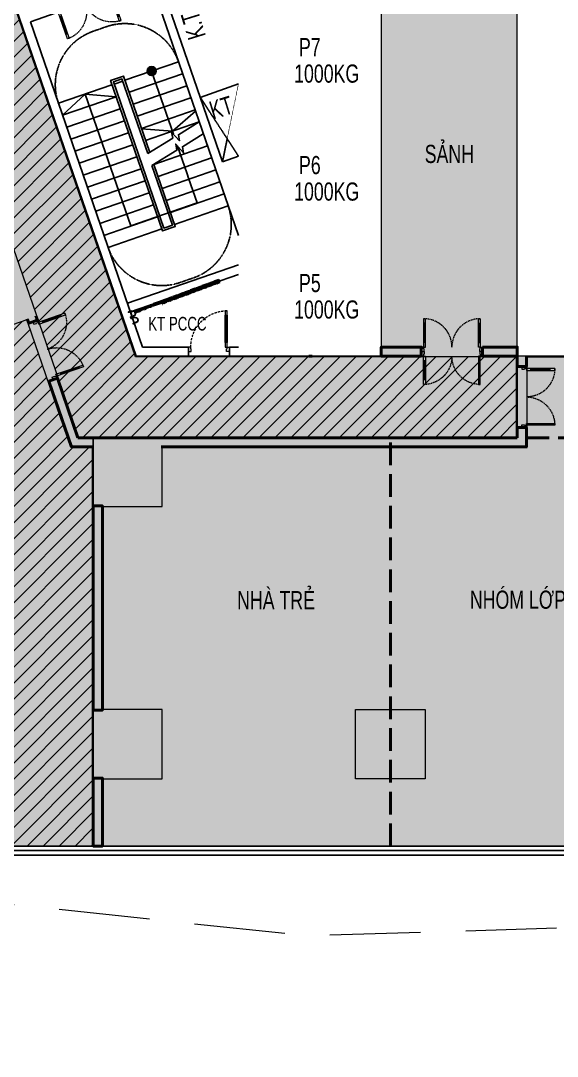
# Model space of a CAD drawing. Header units: millimetres. Extents: x -11451263 to 11578383104, y -507 to 1450429.
# Drawn here: x 11758882 to 11770715, y 1017327 to 1040153 of the extents above; entities that cross this region are included whole.
import ezdxf
from ezdxf.enums import TextEntityAlignment as Align

# ---------------------------------------------------------------- set-up
doc = ezdxf.new("R2010")
doc.units = ezdxf.units.MM
doc.header["$MEASUREMENT"] = 0
for name, pattern in [('DASH', [0.35, 0.25, -0.1]), ('DASH2-1', [3, 2, -1]), ('DASHED2', [0.375, 0.25, -0.125]), ('Xref_ST_MBDV Cot vach 30.7.2022$0$HIDDEN', [0.375, 0.25, -0.125]), ('Xref_ST_MBDV Cot vach 30.7.2022$0$HIDDEN2', [0.1875, 0.125, -0.0625])]:
    doc.linetypes.add(name, pattern=pattern)
doc.layers.get('0').update_dxf_attribs({"linetype": 'CONTINUOUS', "lineweight": 13})
doc.layers.get('Defpoints').update_dxf_attribs({"color": 5, "linetype": 'CONTINUOUS', "lineweight": 13})
for name, color, linetype, lineweight in [('00-N-GHI CHU', 150, 'CONTINUOUS', 9), ('1.Tuong', 251, 'CONTINUOUS', 35), ('CUA', 37, 'CONTINUOUS', 13), ('D-building block', 8, 'CONTINUOUS', 13), ('DO DIEN TICH THONG THUY', 141, 'CONTINUOUS', 13), ('KT-Kich thuoc', 159, 'CONTINUOUS', 18), ('KT-Net cat', 1, 'CONTINUOUS', 40), ('KT-Net cua', 87, 'CONTINUOUS', 9), ('KT-Net to mau', 159, 'CONTINUOUS', 18), ('Xref_ST_MBDV Cot vach 30.7.2022$0$CUA', 37, 'CONTINUOUS', 13)]:
    doc.layers.add(name, color=color, linetype=linetype, lineweight=lineweight)
for name, color, linetype in [('1-CAPLANH', 30, 'CONTINUOUS'), ('A-GLAZ', 135, 'CONTINUOUS'), ('KT-KT', 1, 'CONTINUOUS'), ('KT-Text', 7, 'CONTINUOUS'), ('NU-1CAP LANH', 4, 'CONTINUOUS'), ('PAD', 2, 'CONTINUOUS'), ('Sao hoa', 3, 'CONTINUOUS'), ('Xref_ST_MBDV Cot vach 30.7.2022$0$A-FLOR-STRS-ARROW', 8, 'CONTINUOUS'), ('Xref_ST_MBDV Cot vach 30.7.2022$0$KT-Khuat', 9, 'Xref_ST_MBDV Cot vach 30.7.2022$0$HIDDEN'), ('Xref_ST_MBDV Cot vach 30.7.2022$0$KT-Net cot vach', 6, 'CONTINUOUS'), ('Xref_ST_MBDV Cot vach 30.7.2022$0$KT-Net manh', 139, 'CONTINUOUS'), ('Xref_ST_MBDV Cot vach 30.7.2022$0$KT-Text', 7, 'CONTINUOUS'), ('Xref_ST_MBDV Cot vach 30.7.2022$0$KT-Thay', 7, 'CONTINUOUS'), ('Xref_ST_MBDV Cot vach 30.7.2022$0$KT-Tuong', 1, 'CONTINUOUS')]:
    doc.layers.add(name, color=color, linetype=linetype)
doc.styles.add('AVANT', font='vntimeh.shx')
doc.styles.add('Xref_ST_MBDV Cot vach 30.7.2022$0$Arial', font='arial.ttf', dxfattribs={"width": 0.7})

# ---------------------------------------------------------------- blocks, each defined once
blk = doc.blocks.new('*U272')
blk.add_line((70, 100), (70, 700))
for points in [[(50, 0), (50, 800), (90, 800), (90, 0)], [(50, 100), (90, 100), (90, 700), (50, 700)], [(0, -100), (60, -100), (60, -40), (50, -40), (50, 0), (0, 0)], [(900, -100), (840, -100), (840, -40), (850, -40), (850, 0), (900, 0)]]:
    blk.add_lwpolyline(points, close=True)
at = {"linetype": 'Xref_ST_MBDV Cot vach 30.7.2022$0$HIDDEN', "ltscale": 200}
blk.add_arc((50, 0), 800, 0, 90, dxfattribs=at)
blk = doc.blocks.new('*U273')
for p, q in [((-1260, 525), (-1300, 525)), ((-1280, 100), (-1280, 525)), ((-90, 525), (-50, 525)), ((-70, 100), (-70, 525)), ((-1260, 100), (-1300, 100)), ((-90, 100), (-50, 100))]:
    blk.add_line(p, q)
for points in [[(-1300, 0), (-1260, 0), (-1260, 625), (-1300, 625)], [(-50, 0), (-90, 0), (-90, 625), (-50, 625)], [(-1350, -100), (-1290, -100), (-1290, -40), (-1300, -40), (-1300, 0), (-1350, 0)], [(0, -100), (-60, -100), (-60, -40), (-50, -40), (-50, 0), (0, 0)]]:
    blk.add_lwpolyline(points, close=True)
at = {"linetype": 'Xref_ST_MBDV Cot vach 30.7.2022$0$HIDDEN2', "ltscale": 200}
for centre, start, end in [((-1300, 0), 0, 90), ((-50, 0), 90, 180)]:
    blk.add_arc(centre, 625, start, end, dxfattribs=at)
blk = doc.blocks.new('thangkn')
at = {"layer": 'Xref_ST_MBDV Cot vach 30.7.2022$0$KT-Net manh'}
h = blk.add_hatch(color=256, dxfattribs=at)
edge = h.paths.add_edge_path(flags=0)
edge.add_arc((404623.8, -374959.2), 100, 199.04714, 559.04714)
h = blk.add_hatch(color=256, dxfattribs=at)
edge = h.paths.add_edge_path(flags=0)
edge.add_arc((404623.8, -374959.2), 100, 199.04714, 559.04714)
blk.add_hatch(color=256, dxfattribs=at).paths.add_polyline_path([(404622, -374859.3), (404563.6, -374879.4), (404528.2, -374930.1), (404529.3, -374991.9), (404566.5, -375041.2), (404625.6, -375059.2), (404684.1, -375039.1), (404719.5, -374988.4), (404718.3, -374926.6), (404681.1, -374877.3)], flags=0)
blk.add_hatch(color=256, dxfattribs=at).paths.add_polyline_path([(404622, -374859.3), (404563.6, -374879.4), (404528.2, -374930.1), (404529.3, -374991.9), (404566.5, -375041.2), (404625.6, -375059.2), (404684.1, -375039.1), (404719.5, -374988.4), (404718.3, -374926.6), (404681.1, -374877.3)], flags=0)
at = {"layer": 'Xref_ST_MBDV Cot vach 30.7.2022$0$A-FLOR-STRS-ARROW'}
for points in [[(405671.5, -376078.6), (405212.2, -376362), (405235.3, -376495.6), (405062.4, -376303), (405089.4, -376437.8), (404537.7, -376778.1)], [(405763.2, -376344.1), (405303.9, -376627.5), (405327, -376761.1), (405154.1, -376568.5), (405181.1, -376703.3), (404629.3, -377043.7)]]:
    blk.add_lwpolyline(points, dxfattribs=at)
at = {"layer": 'Xref_ST_MBDV Cot vach 30.7.2022$0$KT-Khuat', "linetype": 'Xref_ST_MBDV Cot vach 30.7.2022$0$HIDDEN'}
for p, q in [((406186.4, -376957.3), (406537.1, -375244)), ((405696.9, -375539.5), (406537.1, -376834))]:
    blk.add_line(p, q, dxfattribs=at)
at = {"layer": 'Xref_ST_MBDV Cot vach 30.7.2022$0$KT-Net manh'}
blk.add_line((404719.5, -374988.4), (404718.3, -374926.6), dxfattribs=at)
blk.add_line((404719.5, -374988.4), (404718.3, -374926.6), dxfattribs=at)
at = {"layer": 'Xref_ST_MBDV Cot vach 30.7.2022$0$KT-Net manh', "linetype": 'Xref_ST_MBDV Cot vach 30.7.2022$0$HIDDEN'}
for points in [[(405214.6, -374755.3, 0.4141313), (403625.4, -373981.6), (403341.3, -374079.6, 0.4141313), (402567.9, -375669.1, 1.0000292)], [(406311.1, -377931.3, -0.4141313), (405537.7, -379520.7), (405253.6, -379618.8, -0.4141313), (403664.4, -378845.1, -1.0000292)]]:
    blk.add_lwpolyline(points, format="xyb", dxfattribs=at)
at = {"layer": 'Xref_ST_MBDV Cot vach 30.7.2022$0$KT-Net manh'}
for points in [[(404623.8, -374959.2), (405103.5, -376348.8)], [(402659.3, -375933.7), (403158.7, -375465.1), (403840.8, -375525.8)], [(405195.2, -376614.3), (405407, -377227.9), (405439.7, -377322.4), (405627.3, -377865.9), (404162.2, -378371.7), (403158.7, -375465.1)], [(404401.5, -376230.6), (405080.7, -376282.6), (405589.9, -375842.3)]]:
    blk.add_lwpolyline(points, dxfattribs=at)
blk.add_circle((404623.8, -374959.2), 100, dxfattribs=at)
blk.add_circle((404623.8, -374959.2), 100, dxfattribs=at)
at = {"layer": 'Xref_ST_MBDV Cot vach 30.7.2022$0$KT-Thay', "extrusion": (-1.21212e-08, -4.22423e-09, 1)}
for p, q in [((405214.6, -374755.3), (404033, -375163.2)), ((405306, -375020), (404124.4, -375427.9)), ((403749.4, -375261.1), (402567.9, -375669.1)), ((405397.3, -375284.6), (404215.8, -375692.6)), ((403840.8, -375525.8), (402659.3, -375933.7)), ((405488.7, -375549.3), (404307.2, -375957.2)), ((403932.2, -375790.5), (402750.6, -376198.4)), ((405580.1, -375814), (404398.5, -376221.9)), ((404023.6, -376055.1), (402842, -376463.1)), ((405671.5, -376078.6), (404489.9, -376486.6)), ((404115, -376319.8), (402933.4, -376727.7)), ((404206.3, -376584.5), (403024.8, -376992.4)), ((405854.2, -376608), (404672.7, -377015.9)), ((404297.7, -376849.1), (403116.1, -377257.1)), ((405945.6, -376872.6), (404764, -377280.6)), ((404389.1, -377113.8), (403207.5, -377521.7)), ((406037, -377137.3), (404855.4, -377545.2)), ((404480.5, -377378.5), (403298.9, -377786.4)), ((406128.4, -377402), (404946.8, -377809.9)), ((404571.8, -377643.2), (403390.3, -378051.1)), ((406219.7, -377666.7), (405038.2, -378074.6)), ((404663.2, -377907.8), (403481.7, -378315.8)), ((406311.1, -377931.3), (405129.5, -378339.3)), ((404754.6, -378172.5), (403573, -378580.4)), ((404846, -378437.2), (403664.4, -378845.1))]:
    blk.add_line(p, q, dxfattribs=at)
at = {"layer": 'Xref_ST_MBDV Cot vach 30.7.2022$0$KT-Thay'}
for p, q in [((403796.7, -375244.8), (403985.8, -375179.5)), ((405696.9, -375539.5), (406537.1, -375244))]:
    blk.add_line(p, q, dxfattribs=at)
for points in [[(404673, -377016.8), (405145.9, -378386.5), (404862.3, -378484.4), (403716.8, -375166.6), (404000.4, -375068.7), (404581.3, -376751.2)], [(404629.3, -377043.7), (405082.3, -378355.6), (404893.2, -378420.8), (403780.4, -375197.5), (403969.4, -375132.3), (404537.7, -376778.1)]]:
    blk.add_lwpolyline(points, dxfattribs=at)
at = {"layer": 'Xref_ST_MBDV Cot vach 30.7.2022$0$KT-Tuong'}
for p, q in [((406186.4, -376957.3), (403765.4, -369944.9)), ((404595.6, -372958.9), (406537.1, -378586)), ((401569.5, -373390.1), (404280.7, -381243.1)), ((402516.1, -373676.9), (401948.9, -373872.7)), ((401948.9, -373872.7), (404422.9, -381043.1)), ((406186.4, -376957.3), (406537.1, -376834)), ((406537.1, -379228.6), (404088.7, -380073.9)), ((406537.1, -379440.2), (404153.9, -380263)), ((404422.9, -381043.1), (405437.1, -381043.1)), ((405437.1, -381043.1), (405437.1, -381243.1)), ((406337.1, -381043.1), (406537.1, -381043.1)), ((406337.1, -381043.1), (406337.1, -381243.1)), ((404280.7, -381243.1), (405437.1, -381243.1)), ((406337.1, -381243.1), (406537.1, -381243.1))]:
    blk.add_line(p, q, dxfattribs=at)
at = {"layer": 'Xref_ST_MBDV Cot vach 30.7.2022$0$CUA', "xscale": -1, "rotation": 199.0471379539868}
blk.add_blockref('*U273', (403792.1, -373236.3), dxfattribs=at)
at = {"layer": 'Xref_ST_MBDV Cot vach 30.7.2022$0$CUA', "xscale": -1}
blk.add_blockref('*U272', (406337.1, -381043.1), dxfattribs=at)
at = {"layer": 'Xref_ST_MBDV Cot vach 30.7.2022$0$KT-Text', "style": 'Xref_ST_MBDV Cot vach 30.7.2022$0$Arial', "width": 0.7}
blk.add_text('K.T Đ + ĐN', height=400, rotation=107.17014, dxfattribs=at).set_placement((405823.4, -374186))
blk.add_text('KT', height=400, rotation=17.17014, dxfattribs=at).set_placement((406215.8, -375954.9), align=Align.CENTER)
at = {"layer": 'Xref_ST_MBDV Cot vach 30.7.2022$0$KT-Text', "insert": (405191, -380682.4), "char_height": 300, "attachment_point": 8, "style": 'Xref_ST_MBDV Cot vach 30.7.2022$0$Arial'}
blk.add_mtext_dynamic_manual_height_columns('KT PCCC', width=2465.018, gutter_width=6.25, heights=[0], dxfattribs=at)
blk = doc.blocks.new('cut1')
at = {"layer": '1-CAPLANH'}
for p, q in [((-274785, 30089), (-274785, 29953)), ((-274785, 30089), (-274731, 30089)), ((-274561, 30021), (-274785, 30021)), ((-274561, 29953), (-274785, 29953)), ((-274705, 30089), (-274731, 30089)), ((-274705, 30079), (-274642, 30079)), ((-274673, 30021), (-274673, 30129)), ((-274673, 30089), (-274673, 30089)), ((-274561, 30089), (-274641, 30089)), ((-274561, 30089), (-274561, 29953))]:
    blk.add_line(p, q, dxfattribs=at)
for centre, radius, start, end in [((-274673, 30021), 47.9, 133.3025, 49.4499), ((-274674, 30020), 32, 177.2316, 2.7684), ((-274673, 30021), 47.9, 90, 90.8504), ((-274673, 30021), 33.3, 90, 91.5229)]:
    blk.add_arc(centre, radius, start, end, dxfattribs=at)
blk = doc.blocks.new('A$C5D741EBD')
at = {"layer": 'NU-1CAP LANH'}
for p, q in [((-80, 0), (66, 0)), ((-80, 0), (66, 0)), ((-80, -51), (-80, 0)), ((-80, 0), (66, 0)), ((-80, 0), (66, 0)), ((-80, -51), (-80, 0)), ((-80, 0), (66, 0)), ((-80, 0), (66, 0)), ((-80, -51), (-80, 0)), ((-71, 0), (-71, 48)), ((57, 48), (-71, 48)), ((-7, 0), (-7, -51)), ((57, 0), (57, 48)), ((66, -51), (66, 0)), ((66, -51), (66, 0)), ((66, -51), (66, 0)), ((-80, -51), (66, -51)), ((-47, 0), (-47, -51)), ((33, 0), (33, -51))]:
    blk.add_line(p, q, dxfattribs=at)
blk = doc.blocks.new('co.')
at = {"layer": 'PAD', "xscale": 0.213068181818182, "yscale": 0.213068181818182, "zscale": 0.213068181818182, "rotation": 90}
blk.add_blockref('A$C5D741EBD', (-11, 1), dxfattribs=at)
blk = doc.blocks.new('noi giam- DN 32x25-PPR')
at = {"ltscale": 10}
blk.add_line((22.5, 0), (-22.5, 0), dxfattribs=at)
at = {"layer": 'Sao hoa'}
for p, q in [((-4.5, 17), (-22.5, 17)), ((-22.5, -17), (-22.5, 17)), ((22.5, 21.5), (2.5, 21.5)), ((22.5, -21.5), (22.5, 21.5)), ((-4.5, -17), (-22.5, -17)), ((22.5, -21.5), (2.5, -21.5))]:
    blk.add_line(p, q, dxfattribs=at)
for points in [[(2.5, 21.5), (-4.5, 17)], [(2.5, -21.5), (-4.5, -17)]]:
    blk.add_lwpolyline(points, dxfattribs=at)
blk = doc.blocks.new('A$C76E668D4')
for p, q in [((1, 39), (77, 39)), ((8, 46), (8, 32)), ((8, 46), (11, 46)), ((8, 39), (70, 39)), ((8, 32), (11, 32)), ((13, 86), (13, 68)), ((13, 86), (65, 86)), ((13, 56), (14, 54)), ((13, 22), (14, 24)), ((13, -8), (13, 10)), ((14, 55), (17, 55)), ((14, 23), (17, 23)), ((20, 66), (20, 59)), ((20, 50), (20, 47)), ((20, 43), (20, 28)), ((20, 19), (20, 12)), ((22, 65), (24, 64)), ((22, 13), (24, 14)), ((32, 70), (32, 67)), ((32, 8), (32, 11)), ((39, 77), (39, 1)), ((46, 70), (46, 67)), ((46, 8), (46, 11)), ((56, 65), (54, 64)), ((56, 13), (54, 14)), ((58, 66), (58, 59)), ((58, 50), (58, 47)), ((58, 43), (58, 28)), ((58, 19), (58, 12)), ((64, 55), (61, 55)), ((64, 23), (61, 23)), ((65, 56), (64, 54)), ((65, 22), (64, 24)), ((65, 86), (65, 68)), ((65, -8), (65, 10)), ((70, 46), (67, 46)), ((70, 32), (67, 32)), ((70, 46), (70, 32)), ((13, -8), (65, -8))]:
    blk.add_line(p, q)
for points in [[(32, 38, 0.26392), (30, 39), (19, 43, 0.470669), (18, 43, 0.248463), (24, 23, 0.470669), (25, 24), (32, 34, 0.26392), (32, 36, -0.068733)], [(35, 46, 0.26392), (36, 47), (37, 59, 0.470669), (36, 60, 0.248463), (19, 49, 0.470669), (20, 47), (32, 44, 0.26392), (34, 44, -0.068733)], [(38, 31, 0.26392), (36, 31), (29, 21, 0.470669), (29, 20, 0.248463), (49, 20, 0.470669), (49, 21), (42, 31, 0.26392), (40, 31, -0.068733)], [(44, 44, 0.26392), (46, 44), (58, 47, 0.470669), (58, 49, 0.248463), (42, 60, 0.470669), (41, 59), (42, 47, 0.26392), (43, 46, -0.068733)], [(46, 36, 0.26392), (46, 34), (53, 24, 0.470669), (54, 23, 0.248463), (60, 43, 0.470669), (59, 43), (48, 39, 0.26392), (46, 38, -0.068733)]]:
    blk.add_lwpolyline(points, format="xyb", close=True)
blk.add_lwpolyline([(37, 42), (36, 39), (37, 36), (41, 36), (42, 39), (41, 42)], close=True)
for radius in [39, 3.52, 2.82]:
    blk.add_circle((39, 39), radius)
for centre, radius, start, end in [((8, 43), 2.25, 95.6633, 163.7814), ((39, 39), 33, 171.1453, 188.9642), ((8, 35), 2.25, 196.2186, 264.3367), ((140, 39), 132, 177.1104, 182.8896), ((10, 44), 1.57, 357.9003, 80.0638), ((10, 34), 1.57, 279.9362, 2.0997), ((39, 39), 33, 126.0358, 143.8547), ((14, 57), 2.25, 151.2186, 219.3367), ((39, 39), 27.4, 169.306, 191.0525), ((14, 21), 2.25, 140.6633, 208.7814), ((39, 39), 33, 216.1453, 233.9642), ((15, 55), 1.57, 234.9362, 317.0997), ((15, 22), 1.57, 42.9003, 125.0638), ((39, 39), 27.4, 124.306, 145.694), ((39, 39), 27.4, 214.306, 235.694), ((21, 64), 2.25, 50.6633, 118.7814), ((21, 14), 2.25, 241.2186, 309.3367), ((-13, 63), 33.3, 352.9541, 5.0619), ((-112, 39), 132, 3.5546, 4.5408), ((-112, 39), 132, 355.4592, 1.6875), ((-13, 15), 33.3, 354.9381, 7.0459), ((22, 63), 1.57, 312.9003, 35.0638), ((22, 15), 1.57, 324.9362, 47.0997), ((39, 39), 11.4, 174.3336, 221.6664), ((39, 39), 11.4, 102.3336, 149.6664), ((35, 69), 2.25, 106.2186, 174.3367), ((34, 67), 1.57, 189.9362, 272.0997), ((34, 10), 1.57, 87.9003, 170.0638), ((35, 8), 2.25, 185.6633, 253.7814), ((39, 39), 33, 81.0358, 98.8547), ((39, 39), 27.4, 78.9475, 100.694), ((39, 39), 11.4, 246.3336, 293.6664), ((39, 39), 27.4, 259.306, 281.0525), ((39, 39), 33, 261.1453, 278.9642), ((39, 39), 11, 246.3336, 293.6664), ((39, 39), 11.4, 30.3336, 77.6664), ((43, 69), 2.25, 5.6633, 73.7814), ((44, 67), 1.57, 267.9003, 350.0638), ((44, 10), 1.57, 9.9362, 92.0997), ((43, 8), 2.25, 286.2186, 354.3367), ((39, 39), 11.4, 318.3336, 5.6664), ((55, 63), 1.57, 144.9362, 227.0997), ((39, 39), 27.4, 34.306, 55.694), ((39, 39), 27.4, 304.306, 325.694), ((55, 15), 1.57, 132.9003, 215.0638), ((57, 64), 2.25, 61.2186, 129.3367), ((57, 14), 2.25, 230.6633, 298.7814), ((91, 63), 33.3, 174.9381, 187.0459), ((39, 39), 33, 36.0358, 53.8547), ((190, 39), 132, 175.4592, 176.4454), ((190, 39), 132, 178.3125, 184.5408), ((39, 39), 33, 306.1453, 323.9642), ((91, 15), 33.3, 172.9541, 185.0619), ((63, 55), 1.57, 222.9003, 305.0638), ((63, 22), 1.57, 54.9362, 137.0997), ((64, 57), 2.25, 320.6633, 28.7814), ((64, 21), 2.25, 331.2186, 39.3367), ((67, 44), 1.57, 99.9362, 182.0997), ((39, 39), 27.4, 348.9475, 10.694), ((67, 34), 1.57, 177.9003, 260.0638), ((-62, 39), 132, 357.1104, 2.8896), ((69, 43), 2.25, 16.2186, 84.3367), ((69, 35), 2.25, 275.6633, 343.7814), ((39, 39), 33, 351.0358, 8.8547)]:
    blk.add_arc(centre, radius, start, end)
for centre in [(39, 65), (39, 13)]:
    blk.add_ellipse(centre, major_axis=(-8.57, 0), ratio=0.362111, start_param=0.713758, end_param=2.427834)
blk = doc.blocks.new('U')
at = {"layer": '00-N-GHI CHU'}
for p, q in [((-166, 79), (-164, 80)), ((-166, 72), (-166, 79)), ((-166, 79), (-158, 79)), ((-166, 72), (-164, 70)), ((-166, 72), (-158, 72)), ((-164, 70), (-164, 80)), ((-158, 80), (-164, 80)), ((-158, 70), (-164, 70)), ((-156, 80), (-150, 80)), ((-156, 70), (-150, 70)), ((-73, 80), (-150, 80)), ((-150, 79), (-122, 79)), ((-150, 72), (-122, 72)), ((-73, 70), (-150, 70)), ((-166, -72), (-164, -70)), ((-166, -72), (-158, -72)), ((-166, -72), (-166, -79)), ((-166, -79), (-158, -79)), ((-166, -79), (-164, -80)), ((-158, -70), (-164, -70)), ((-164, -70), (-164, -80)), ((-158, -80), (-164, -80)), ((-156, -70), (-150, -70)), ((-156, -80), (-150, -80)), ((-73, -70), (-148, -70)), ((-148, -72), (-122, -72)), ((-148, -79), (-122, -79)), ((-73, -80), (-148, -80)), ((-122, -70), (-122, -80))]:
    blk.add_line(p, q, dxfattribs=at)
for points in [[(-150, 65), (-157, 65), (-158, 67), (-158, 84), (-157, 86), (-150, 86)], [(-150, -65), (-157, -65), (-158, -67), (-158, -84), (-157, -86), (-150, -86)], [(-150, -89), (-150, -61), (-148, -61), (-148, -89)]]:
    blk.add_lwpolyline(points, close=True, dxfattribs=at)
for points in [[(-156, 65, -0.8), (-156, 70, -0.4), (-156, 80, -0.8), (-156, 86)], [(-156, -65, 0.8), (-156, -70, 0.4), (-156, -80, 0.8), (-156, -86)]]:
    blk.add_lwpolyline(points, format="xyb", dxfattribs=at)
for radius in [80.4, 70]:
    blk.add_arc((-73, 0), radius, 270, 90, dxfattribs=at)
blk = doc.blocks.new('CNTPO')
at = {"layer": '1-CAPLANH'}
h = blk.add_hatch(color=256, dxfattribs=at)
h.set_gradient(color1=(0, 0, 255), one_color=1, tint=1, name='CYLINDER')
h.paths.add_polyline_path([(11446634, 1033820), (11446628, 1033816), (11446628, 1033817), (11446614, 1033811), (11446612, 1033809), (11446600, 1033805), (11446603, 1033808)])
h.paths.add_polyline_path([(11446611, 1033813), (11446613, 1033813), (11446627, 1033819), (11446626, 1033819), (11446634, 1033820), (11446603, 1033808), (11446599, 1033808)])
for p, q in [((11447733, 1034253, 0), (11447757, 1034262, 0)), ((11447862, 1034301, 0), (11447887, 1034310, 0)), ((11447883, 1034244, 0), (11447908, 1034254, 0)), ((11447992, 1034349, 0), (11448016, 1034358, 0)), ((11448013, 1034292, 0), (11448037, 1034301, 0)), ((11448122, 1034397, 0), (11448146, 1034406, 0)), ((11448142, 1034340, 0), (11448167, 1034349, 0)), ((11446813, 1033920, 0), (11447241, 1034064, 0)), ((11447344, 1034107, 0), (11447368, 1034117, 0)), ((11447365, 1034051, 0), (11447389, 1034060, 0)), ((11447473, 1034155, 0), (11447498, 1034164, 0)), ((11447494, 1034099, 0), (11447519, 1034108, 0)), ((11447603, 1034202, 0), (11447628, 1034211, 0)), ((11447624, 1034145, 0), (11447649, 1034154, 0)), ((11447754, 1034197, 0), (11447778, 1034206, 0)), ((11446550, 1033799), (11446558, 1033803)), ((11446559, 1033803), (11446550, 1033799)), ((11446559, 1033803), (11446590, 1033822)), ((11446643, 1033796), (11446593, 1033829)), ((11446599, 1033808), (11446611, 1033813)), ((11446599, 1033808), (11446603, 1033808)), ((11446600, 1033805), (11446612, 1033809)), ((11446600, 1033805), (11446603, 1033808)), ((11446608, 1033814), (11446611, 1033814)), ((11446610, 1033809), (11446612, 1033811)), ((11446628, 1033821), (11446611, 1033814)), ((11446630, 1033818), (11446612, 1033811)), ((11446638, 1033823), (11446627, 1033822)), ((11446627, 1033822), (11446628, 1033821)), ((11446638, 1033823), (11446629, 1033817)), ((11446629, 1033817), (11446630, 1033818)), ((11446670, 1033847), (11446635, 1033840)), ((11446679, 1033824), (11446648, 1033807)), ((11446670, 1033847), (11446678, 1033851)), ((11446670, 1033847), (11446678, 1033851)), ((11446679, 1033824), (11446688, 1033827)), ((11446679, 1033824), (11446688, 1033827)), ((11446701, 1033860), (11446715, 1033866)), ((11446701, 1033860), (11446715, 1033866)), ((11446711, 1033836), (11446725, 1033842)), ((11446711, 1033837), (11446725, 1033842)), ((11446772, 1033888), (11446780, 1033892)), ((11446772, 1033888), (11446780, 1033892)), ((11446782, 1033865), (11446790, 1033868)), ((11446782, 1033865), (11446790, 1033868)), ((11446829, 1033872, 0), (11447257, 1034017, 0)), ((11447006, 1033895), (11447017, 1033899)), ((11447018, 1033899), (11447006, 1033895)), ((11446405, 1033744, 0), (11446384, 1033736, 0)), ((11446416, 1033716, 0), (11446395, 1033708, 0)), ((11446444, 1033757), (11446457, 1033763)), ((11446444, 1033757), (11446457, 1033763)), ((11446444, 1033757), (11446457, 1033762)), ((11446457, 1033762), (11446444, 1033757)), ((11446453, 1033734), (11446467, 1033739)), ((11446467, 1033739), (11446453, 1033733)), ((11446453, 1033734), (11446467, 1033739)), ((11446453, 1033734), (11446467, 1033739)), ((11446525, 1033762), (11446538, 1033768)), ((11446539, 1033768), (11446527, 1033763)), ((11446559, 1033776), (11446569, 1033780)), ((11446569, 1033780), (11446559, 1033776)), ((11446569, 1033780), (11446604, 1033789))]:
    blk.add_line(p, q, dxfattribs=at)
at = {"layer": '1-CAPLANH', "color": 250}
for p, q in [((11447873, 1034273, 0), (11447897, 1034282, 0)), ((11448002, 1034320, 0), (11448027, 1034330, 0)), ((11448132, 1034368, 0), (11448157, 1034377, 0)), ((11446821, 1033896, 0), (11447249, 1034041, 0)), ((11447354, 1034079, 0), (11447379, 1034088, 0)), ((11447484, 1034127, 0), (11447508, 1034136, 0)), ((11447614, 1034174, 0), (11447638, 1034183, 0)), ((11447743, 1034225, 0), (11447768, 1034234, 0)), ((11446411, 1033730, 0), (11446390, 1033722, 0))]:
    blk.add_line(p, q, dxfattribs=at)
at = {"layer": '1-CAPLANH'}
blk.add_circle((11446619, 1033814), 29.9, dxfattribs=at)
for name, p, xscale, yscale, zscale, rotation in [('cut1', (11313664, 1000687), 0.5, 0.5, 0.5, 200.2784552537923), ('cut1', (11313793, 1000735), 0.5, 0.5, 0.5, 200.2784552537923), ('cut1', (11313923, 1000783), 0.5, 0.5, 0.5, 200.2784552537923), ('cut1', (11314053, 1000831), 0.5, 0.5, 0.5, 200.2784552537923), ('cut1', (11314182, 1000879), 0.5, 0.5, 0.5, 200.2784552537923), ('cut1', (11313145, 1000494), 0.5, 0.5, 0.5, 200.2784552537923), ('cut1', (11313275, 1000542), 0.5, 0.5, 0.5, 200.2784552537923), ('cut1', (11313405, 1000590), 0.5, 0.5, 0.5, 200.2784552537923), ('cut1', (11313535, 1000636), 0.5, 0.5, 0.5, 200.2784552537923), ('A$C76E668D4', (11446458, 1033778), 0.684944727271796, 0.684944727271796, 0.684944727271796, 291.7986869275996), ('co.', (11446555, 1033787), -1.056, 1.056, 1.056, 201.7986869275996), ('co.', (11446683, 1033839), 1.056, 1.056, 1.056, 201.7986869275994), ('A$C76E668D4', (11446762, 1033899), -0.684944727271796, 0.684944727271796, 0.6849447272717961, 111.7986869275996), ('noi giam- DN 32x25-PPR', (11446804, 1033887), -0.9004651162876703, 0.9004651162876703, 0.9004651162876696, 201.7986869275996), ('cut1', (11313016, 1000446), 0.5, 0.5, 0.5, 200.2784552537923), ('noi giam- DN 32x25-PPR', (11446430, 1033738), 0.9004651162876695, 0.9004651162876695, 0.9004651162876695, 201.7986869275994)]:
    blk.add_blockref(name, p, dxfattribs=dict(at, xscale=xscale, yscale=yscale, zscale=zscale, rotation=rotation))
at = {"layer": '1.Tuong', "xscale": -0.7994593806497653, "yscale": 0.7994593806497652, "zscale": 0.799459380649765, "rotation": 200.0485585686496}
for p in [(11446401, 1033717), (11446460, 1033576)]:
    blk.add_blockref('U', p, dxfattribs=at)
at = {"layer": 'Defpoints', "style": 'AVANT', "width": 0.7}
for s, p in [('c4', (11446353, 1033729)), ('c3', (11446412, 1033588))]:
    blk.add_text(s, height=40.5, rotation=110.0486, dxfattribs=at).set_placement(p, align=Align.RIGHT)
blk = doc.blocks.new('*U343')
for p, q in [((-1177, 512), (-1039, 914)), ((-1020, 907), (-1057, 921)), ((-1158, 506), (-1196, 519)), ((-34, 117), (105, 519)), ((86, 526), (124, 513)), ((-52, 124), (-15, 111))]:
    blk.add_line(p, q)
for points in [[(-1229, 424), (-1191, 411), (-987, 1002), (-1025, 1015)], [(-47, 16), (-85, 29), (119, 620), (157, 607)], [(-1309, 346), (-1252, 326), (-1232, 383), (-1242, 386), (-1229, 424), (-1276, 441)], [(-33, -95), (-89, -75), (-70, -18), (-60, -21), (-47, 16), (0, 0)]]:
    blk.add_lwpolyline(points, close=True)
at = {"linetype": 'Xref_ST_MBDV Cot vach 30.7.2022$0$HIDDEN2', "ltscale": 200}
for centre, start, end in [((-1229, 424), 340.9529, 70.9528), ((-47, 16), 70.9529, 160.9529)]:
    blk.add_arc(centre, 625, start, end, dxfattribs=at)
blk = doc.blocks.new('WWW')
at = {"layer": 'Defpoints', "linetype": 'DASH2-1', "lineweight": 13, "ltscale": 1000, "flags": 128}
blk.add_lwpolyline([(11429817, 1022160), (11450185, 1019986), (11488616, 1021167), (11491469, 1024811), (11462656, 1159054), (11457975, 1176931), (11455626, 1177745), (11446686, 1170981), (11423167, 1153070), (11399484, 1135983, 0.684877), (11429817, 1022160)], format="xyb", dxfattribs=at)
blk = doc.blocks.new('hatch L2')
at = {"true_color": 0x93e6c6}
h = blk.add_hatch(color=111, dxfattribs=at)
h.dxf.hatch_style = 1
edge = h.paths.add_edge_path()
edge.add_line((11729748, 1047221), (11730303, 1045614))
edge.add_line((11730303, 1045614), (11730114, 1045549))
edge.add_line((11730114, 1045549), (11730409, 1044692))
edge.add_line((11730409, 1044692), (11730698, 1044792))
edge.add_arc((11735539, 1034073), 11762, 21.6838, 114.3078, ccw=False)
edge.add_line((11746469, 1038418), (11749308, 1030224))
edge.add_line((11749308, 1030224), (11752458, 1031311))
edge.add_line((11752458, 1031311), (11751969, 1032729))
edge.add_line((11751969, 1032729), (11756412, 1034263))
edge.add_line((11756412, 1034263), (11757358, 1031522))
edge.add_line((11757358, 1031522), (11752915, 1029988))
edge.add_line((11752915, 1029988), (11752458, 1031311))
edge.add_line((11752458, 1031311), (11749308, 1030224))
edge.add_line((11749308, 1030224), (11750976, 1025392))
edge.add_arc((11755650, 1026857), 4898, 197.4028, 270.023)
edge.add_line((11755652, 1021959), (11760483, 1021959))
edge.add_line((11760483, 1021959), (11760483, 1030959))
edge.add_line((11760483, 1030959), (11769833, 1030959))
edge.add_line((11769833, 1030959), (11769833, 1043309))
edge.add_line((11769833, 1043309), (11766833, 1043309))
edge.add_line((11766833, 1043309), (11766833, 1032759))
edge.add_line((11766833, 1032759), (11761427, 1032759))
edge.add_line((11761427, 1032759), (11757443, 1044299))
edge.add_line((11757443, 1044299), (11753932, 1054467))
edge.add_line((11753932, 1054467), (11746465, 1051889))
edge.add_line((11746465, 1051889), (11743612, 1060151))
edge.add_line((11743612, 1060151), (11740777, 1059172))
edge.add_line((11740777, 1059172), (11743354, 1051707))
edge.add_line((11743354, 1051707), (11740424, 1050695))
edge.add_line((11740424, 1050695), (11740358, 1050884))
edge.add_line((11740358, 1050884), (11729748, 1047221))
at = {"true_color": 0x40c9a2}
h = blk.add_hatch(color=113, dxfattribs=at)
h.dxf.hatch_style = 1
edge = h.paths.add_edge_path()
edge.add_line((11776183, 1045159), (11769936, 1045159))
edge.add_arc((11770109, 1049735), 4579, 209.175, 267.8344, ccw=False)
edge.add_line((11766110, 1047503), (11765034, 1047131))
edge.add_line((11765034, 1047131), (11766302, 1043459))
edge.add_line((11766302, 1043459), (11772983, 1043459))
edge.add_line((11772983, 1043459), (11772983, 1043059))
edge.add_line((11772983, 1043059), (11776183, 1043059))
edge.add_line((11776183, 1043059), (11776183, 1032759))
edge.add_line((11776183, 1032759), (11769833, 1032759))
edge.add_line((11769833, 1032759), (11769833, 1030959))
edge.add_line((11769833, 1030959), (11760483, 1030959))
edge.add_line((11760483, 1030959), (11760483, 1021959))
edge.add_line((11760483, 1021959), (11800787, 1021959))
edge.add_arc((11800787, 1026815), 4856, 270, 361.012)
edge.add_arc((11799053, 1026784), 6590, 1.012, 7.0722)
edge.add_line((11805593, 1027596), (11802234, 1043175))
edge.add_arc((11799768, 1042644), 2523, 12.166, 94.4079)
edge.add_line((11799574, 1045159), (11797533, 1045159))
edge.add_line((11797533, 1045159), (11797533, 1033759))
edge.add_line((11797533, 1033759), (11795833, 1033759))
edge.add_line((11795833, 1033759), (11795833, 1032759))
edge.add_line((11795833, 1032759), (11790083, 1032759))
edge.add_line((11790083, 1032759), (11790083, 1043199))
edge.add_line((11790083, 1043199), (11797533, 1043199))
edge.add_line((11797533, 1043199), (11797533, 1045159))
edge.add_line((11797533, 1045159), (11776183, 1045159))
at = {"elevation": 0}
for points in [[(11730698, 1044792, -0.427692), (11746469, 1038418), (11749308, 1030224), (11752458, 1031311), (11751969, 1032729), (11756412, 1034263), (11757358, 1031522), (11752915, 1029988), (11752458, 1031311), (11749308, 1030224), (11750976, 1025392, 0.327914), (11755652, 1021959), (11760483, 1021959), (11760483, 1030959), (11769833, 1030959), (11769833, 1043309)], [(11776183, 1032759), (11769833, 1032759), (11769833, 1030959), (11760483, 1030959), (11760483, 1021959), (11800787, 1021959, 0.419397)]]:
    blk.add_lwpolyline(points, format="xyb", dxfattribs=at)
blk.add_lwpolyline([(11766833, 1043309), (11766833, 1032759), (11761427, 1032759), (11757443, 1044299)], dxfattribs=at)

msp = doc.modelspace()

# ---------------------------------------------------------------- hatches: boundary and pattern name
at = {"layer": 'DO DIEN TICH THONG THUY'}
h = msp.add_hatch(dxfattribs=at)
h.set_pattern_fill('ANSI31', color=256, scale=2000)
h.paths.add_polyline_path([(11761416.1, 1032744.3), (11750417, 1064602.7), (11710676.7, 1050873.6), (11711251.6, 1049208.4), (11749322.4, 1062349.4), (11760154.6, 1030974.3), (11769818.1, 1030974.3), (11769818.1, 1032744.3)])
h = msp.add_hatch(dxfattribs=at)
h.set_pattern_fill('ANSI31', color=256, scale=2000)
edge = h.paths.add_edge_path(flags=16)
edge.add_arc((11754585.3, 1025384.2), 765, 0, 360)
edge = h.paths.add_edge_path()
edge.add_line((11749309.7, 1030208.2), (11750976.8, 1025390.9))
edge.add_arc((11755798.5, 1027059.5), 5102.2, 199.08811, 268.35303)
edge.add_line((11755651.8, 1021959.3), (11760468.1, 1021959.3))
edge.add_line((11760468.1, 1021959.3), (11760468.1, 1030744.3))
edge.add_line((11760468.1, 1030744.3), (11759990.7, 1030744.3))
edge.add_line((11759990.7, 1030744.3), (11759046.3, 1033479.8))
edge.add_line((11759046.3, 1033479.8), (11759018.6, 1033560.2))
edge.add_line((11759018.6, 1033560.2), (11756920.1, 1032835.7))
edge.add_line((11756920.1, 1032835.7), (11757377, 1031512.3))
edge.add_line((11757377, 1031512.3), (11752906, 1029968.7))
edge.add_line((11752906, 1029968.7), (11752449.1, 1031292.1))
edge.add_line((11752449.1, 1031292.1), (11749309.7, 1030208.2))

# ---------------------------------------------------------------- linework, layer by layer
at = {"layer": 'A-GLAZ'}
msp.add_lwpolyline([(11731302.8, 1068166.7, -0.1205796), (11742835.2, 1069499.8), (11758670.2, 1065384.3, -0.2272386), (11760710.3, 1063537.2), (11766075.1, 1048030.1, 0.2908633), (11769939.4, 1045359.3), (11799586.4, 1045359.3, -0.2655276), (11802425.5, 1043237.2), (11805790, 1027630.9, -0.4513715), (11800789.1, 1021759.3), (11755651.7, 1021759.3, -0.326781), (11750786.9, 1025328.1), (11746281.1, 1038348.6, 0.427811), (11730771.6, 1044605.5), (11713116.5, 1038514.4, -0.1330764), (11710305.8, 1038631.8), (11709133.6, 1039088.2, -0.183721), (11707346.9, 1040640.8), (11702876.4, 1048143.1, -0.022157), (11699458.7, 1053898.7, -0.4024491), (11701893.2, 1058027.4), (11731302.8, 1068166.7)], format="xyb", dxfattribs=at)
for points in [[(11731336.5, 1068072.5, -0.1205241), (11742816.3, 1069401.4), (11758643.4, 1065287.9, -0.2268594), (11760616.7, 1063501.8), (11765981.7, 1047994.3, 0.2911846), (11769937.5, 1045259.3), (11799580.2, 1045259.3, -0.2642993), (11802329.9, 1043206.4), (11805691.5, 1027613.3, -0.4511126), (11800788.2, 1021859.3), (11755651.8, 1021859.3, -0.3268517), (11750881.8, 1025359.5), (11746374.9, 1038383.5, 0.427751), (11730734.6, 1044698.6), (11713089, 1038610.7, -0.1326579), (11710339, 1038726.1), (11709169, 1039181.7, -0.1839778), (11707434, 1040690), (11702961.2, 1048196.1, -0.0221206), (11699553.1, 1053934.4, -0.4015849), (11701923, 1057931.9)], [(11731370.2, 1067978.3, -0.1204683), (11742797.4, 1069303), (11758616.5, 1065191.6, -0.2264613), (11760523.1, 1063466.5), (11765888.3, 1047958.5, 0.2914954), (11769935.6, 1045159.3), (11799573.9, 1045159.3, -0.2630175), (11802234.3, 1043175.4), (11805593, 1027595.7, -0.450846), (11800787.3, 1021959.3), (11755651.8, 1021959.3, -0.3269245), (11750976.8, 1025390.9), (11746468.7, 1038418.3, 0.4276918), (11730697.6, 1044791.6), (11713061.7, 1038707, -0.1322275), (11710372.2, 1038820.5), (11709204.3, 1039275.2, -0.1842468), (11707521.1, 1040739.2), (11703046, 1048249.1, -0.0220835), (11699647.5, 1053969.8, -0.4006807), (11701952.8, 1057836.4)]]:
    msp.add_lwpolyline(points, format="xyb", close=True, dxfattribs=at)
at = {"layer": 'D-building block', "linetype": 'DASHED2', "ltscale": 4000}
msp.add_lwpolyline([(11730934.6, 1069203.3, -0.1140331), (11742754.9, 1070668), (11757813.7, 1066316.9, -0.2604673), (11760604.7, 1063842.3), (11766075.1, 1048030.1, 0.2908633), (11769939.4, 1045359.3), (11799586.4, 1045359.3, -0.2655276), (11802425.5, 1043237.2), (11805790, 1027630.9, -0.4513715), (11800789.1, 1021759.3), (11755651.7, 1021759.3, -0.326781), (11750786.9, 1025328.1), (11746281.1, 1038348.6, 0.3277018), (11730771.6, 1044605.5), (11713116.5, 1038514.4, -0.1330764), (11710305.8, 1038631.8), (11709133.6, 1039088.2, -0.183721), (11707346.9, 1040640.8), (11702876.4, 1048143.1, -0.022157), (11699458.7, 1053898.7, -0.4620919), (11701535.2, 1059064.4), (11730934.6, 1069203.3)], format="xyb", dxfattribs=at)
at = {"layer": 'DO DIEN TICH THONG THUY'}
for p, q in [((11759060.5, 1033484.7), (11759046.3, 1033479.8)), ((11770033.1, 1032534.3), (11770048.1, 1032534.3)), ((11759501, 1032208.6), (11759486.9, 1032203.7)), ((11770033.1, 1031184.3), (11770048.1, 1031184.3))]:
    msp.add_line(p, q, dxfattribs=at)
for points in [[(11761416.1, 1032744.3), (11750417, 1064602.7), (11710676.7, 1050873.6), (11711251.6, 1049208.4), (11749322.4, 1062349.4), (11760154.6, 1030974.3), (11769818.1, 1030974.3), (11769818.1, 1032744.3)], [(11766268.1, 1024974.3), (11767798.1, 1024974.3), (11767798.1, 1023444.3), (11766268.1, 1023444.3)]]:
    msp.add_lwpolyline(points, close=True, dxfattribs=at)
msp.add_lwpolyline([(11760698.2, 1021959.3), (11760698.2, 1021959.3), (11760698.1, 1023444.3), (11761998.1, 1023444.3), (11761998.1, 1024974.3), (11760698.1, 1024974.3), (11760698.1, 1029444.3), (11761998.1, 1029444.3), (11761998.1, 1030744.3), (11770048.1, 1030744.3), (11770048.1, 1032744.3), (11776198.1, 1032744.3), (11776198.1, 1045159.3)], dxfattribs=at)
msp.add_lwpolyline([(11749309.7, 1030208.2), (11750976.8, 1025390.9, 0.3117761), (11755651.8, 1021959.3), (11760468.1, 1021959.3), (11760468.1, 1030744.3), (11759990.7, 1030744.3), (11759046.3, 1033479.8), (11759018.6, 1033560.2), (11756920.1, 1032835.7), (11757377, 1031512.3), (11752906, 1029968.7), (11752449.1, 1031292.1), (11749309.7, 1030208.2), (11749309.7, 1030208.2)], format="xyb", dxfattribs=at)
at = {"layer": 'KT-Net cat'}
for p, q in [((11759027.8, 1033579.2), (11759060.5, 1033484.7)), ((11759216.9, 1033644.5), (11759249.5, 1033550)), ((11759249.5, 1033550), (11759060.5, 1033484.7)), ((11769833.1, 1032759.3), (11769833.1, 1032534.3)), ((11770033.1, 1032759.3), (11770033.1, 1032534.3)), ((11770033.1, 1032534.3), (11769833.1, 1032534.3)), ((11759690.1, 1032273.9), (11759501, 1032208.6)), ((11759501, 1032208.6), (11760001.4, 1030759.3)), ((11759690.1, 1032273.9), (11760143.9, 1030959.3)), ((11769833.1, 1031184.3), (11769833.1, 1030959.3)), ((11770033.1, 1031184.3), (11769833.1, 1031184.3)), ((11770033.1, 1031184.3), (11770033.1, 1030759.3)), ((11769833.1, 1030959.3), (11760143.9, 1030959.3)), ((11760483.1, 1030759.3), (11760001.4, 1030759.3)), ((11770033.1, 1030759.3), (11761983.1, 1030759.3))]:
    msp.add_line(p, q, dxfattribs=at)
at = {"layer": 'KT-Net cat', "linetype": 'DASH', "ltscale": 2000}
msp.add_line((11767033.1, 1021959.3), (11767033.1, 1030959.3), dxfattribs=at)
at = {"layer": 'KT-Net cat'}
for points in [[(11767716.3, 1032759.3), (11766833.1, 1032759.3), (11766833.1, 1032959.3), (11767716.3, 1032959.3), (11767716.3, 1032759.3)], [(11769066.3, 1032959.3), (11769833.1, 1032959.3), (11769833.1, 1032759.3), (11769066.3, 1032759.3), (11769066.3, 1032959.3)], [(11765233.1, 1032759.3), (11765310.1, 1032759.3)]]:
    msp.add_lwpolyline(points, dxfattribs=at)
at = {"layer": 'KT-Net cat', "linetype": 'DASH', "ltscale": 2000}
msp.add_lwpolyline([(11770033.1, 1030959.3), (11801083.1, 1030959.3)], dxfattribs=at)
at = {"layer": 'KT-Net cat'}
for points in [[(11760483.1, 1029459.3), (11760483.1, 1024959.3), (11760683.1, 1024959.3), (11760683.1, 1029459.3)], [(11760483.1, 1023459.3), (11760483.1, 1021959.3), (11760683.1, 1021959.3), (11760683.1, 1023459.3)]]:
    msp.add_lwpolyline(points, close=True, dxfattribs=at)
at = {"layer": 'KT-Net cua', "elevation": 0}
msp.add_lwpolyline([(11731302.8, 1068166.7, -0.1205796), (11742835.2, 1069499.8), (11758670.2, 1065384.3, -0.2272386), (11760710.3, 1063537.2), (11766075.1, 1048030.1, 0.2908633), (11769939.4, 1045359.3), (11799586.4, 1045359.3, -0.2655276), (11802425.5, 1043237.2), (11805790, 1027630.9, -0.4513715), (11800789.1, 1021759.3), (11755651.7, 1021759.3, -0.326781), (11750786.9, 1025328.1), (11746281.1, 1038348.6, 0.427811), (11730771.6, 1044605.5), (11713116.5, 1038514.4, -0.1330764), (11710305.8, 1038631.8), (11709133.6, 1039088.2, -0.183721), (11707346.9, 1040640.8), (11702876.4, 1048143.1, -0.022157), (11699458.7, 1053898.7, -0.4024491), (11701893.2, 1058027.4), (11731302.8, 1068166.7)], format="xyb", dxfattribs=at)

# ---------------------------------------------------------------- block references
at = {"layer": 'CUA', "xscale": -1}
for name, p, rotation in [('*U343', (11759249.5, 1033550), 270), ('*U273', (11769066.3, 1032759.3), 180), ('*U273', (11770033.1, 1032534.3), 270)]:
    msp.add_blockref(name, p, dxfattribs=dict(at, rotation=rotation))
at = {"layer": 'CUA'}
msp.add_blockref('*U273', (11769066.3, 1032959.3), dxfattribs=at)
at = {"layer": 'KT-Kich thuoc'}
msp.add_blockref('WWW', (315000, 0, 0), dxfattribs=at)
at = {"layer": 'KT-KT'}
msp.add_blockref('CNTPO', (315000, 0), dxfattribs=at)
at = {"layer": 'KT-Net to mau'}
msp.add_blockref('hatch L2', (0, 0, 0), dxfattribs=at)
at = {"layer": 'Xref_ST_MBDV Cot vach 30.7.2022$0$KT-Net cot vach'}
msp.add_blockref('thangkn', (11357146, 1414002.5), dxfattribs=at)

# ---------------------------------------------------------------- texts
at = {"layer": 'KT-Text', "style": 'Xref_ST_MBDV Cot vach 30.7.2022$0$Arial', "width": 0.7}
for s, p in [('P7', (11765018.9, 1039371)), ('1000KG', (11764912, 1038787.4)), ('SẢNH', (11767790.7, 1037016.9)), ('P6', (11765018.9, 1036771)), ('1000KG', (11764912, 1036187.4)), ('P5', (11765018.9, 1034171)), ('1000KG', (11764912, 1033587.4))]:
    msp.add_text(s, height=400, dxfattribs=at).set_placement(p)
at = {"layer": 'KT-Text', "char_height": 400, "width": 4500, "attachment_point": 2, "style": 'Xref_ST_MBDV Cot vach 30.7.2022$0$Arial'}
for s, insert in [('NHÀ TRẺ', (11764512.5, 1027580.5)), ('NHÓM LỚP 1', (11770009.5, 1027591.3))]:
    msp.add_mtext(s, dxfattribs=dict(at, insert=insert))

doc.saveas('drawing.dxf')
